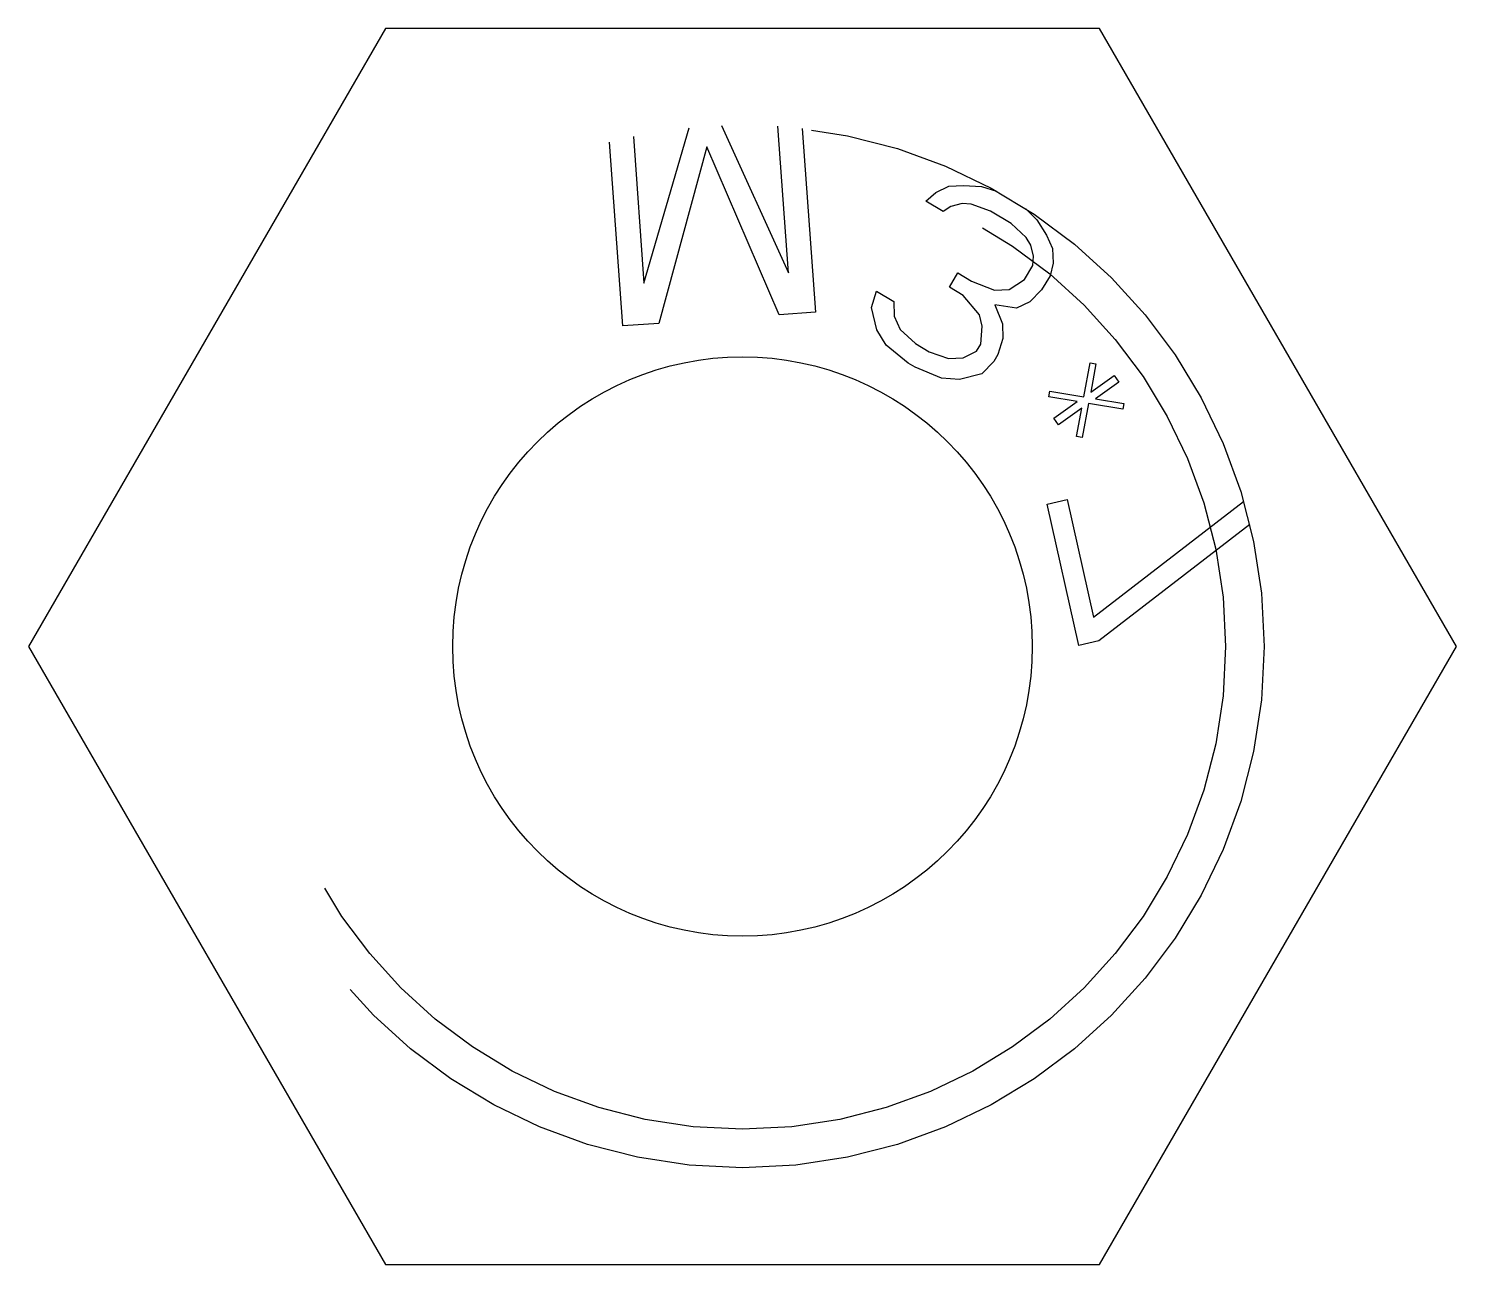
# Model space of a CAD drawing. Header units: millimetres. Extents: x 0 to 1189, y 25 to 866.
# Drawn here: x 772.79 to 780.18, y 493.77 to 500.17 of the extents above; entities that cross this region are included whole.
import ezdxf

# ---------------------------------------------------------------- set-up
doc = ezdxf.new("R2010")
doc.units = ezdxf.units.MM
doc.header["$LTSCALE"] = 65.395
doc.linetypes.add('HIDDEN', pattern=[0.2, 0.1, -0.1])
doc.layers.get('0').update_dxf_attribs({"linetype": 'CONTINUOUS'})
doc.layers.add('02___PRT_ALL_AXES', color=7, linetype='CONTINUOUS')
doc.layers.add('DEFAULT_2', color=8, linetype='HIDDEN')

msp = doc.modelspace()

# ---------------------------------------------------------------- linework, layer by layer
at = {"color": 7, "linetype": 'Continuous'}
for p, q in [((774.6337, 500.1664), (772.7861, 496.9664)), ((778.3287, 500.1664), (774.6337, 500.1664)), ((780.1762, 496.9664), (778.3287, 500.1664)), ((772.7861, 496.9664), (774.6337, 493.7664)), ((778.3287, 493.7664), (780.1762, 496.9664)), ((774.6337, 493.7664), (778.3287, 493.7664))]:
    msp.add_line(p, q, dxfattribs=at)
at = {"color": 3, "linetype": 'Continuous'}
msp.add_circle((776.4812, 496.9664), 1.5, dxfattribs=at)
at = {"layer": '02___PRT_ALL_AXES', "color": 7, "linetype": 'Continuous'}
msp.add_circle((776.4812, 496.9664), 1.5, dxfattribs=at)
at = {"layer": 'DEFAULT_2', "color": 8, "linetype": 'HIDDEN'}
for p, q in [((775.9708, 498.8476), (776.2052, 499.6522)), ((776.3724, 499.6642), (776.7188, 498.901)), ((776.7188, 498.901), (776.6646, 499.6602)), ((776.7907, 499.6486), (776.8587, 498.6977)), ((775.8612, 498.6264), (775.7933, 499.5773)), ((775.9165, 499.6067), (775.9708, 498.8476)), ((776.2963, 499.5534), (776.0483, 498.6398)), ((776.6717, 498.6843), (776.2963, 499.5534)), ((777.4813, 499.3169), (777.5499, 499.3502)), ((777.5499, 499.3502), (777.6254, 499.3544)), ((777.6254, 499.3544), (777.7188, 499.3479)), ((777.4306, 499.273), (777.4813, 499.3169)), ((777.7188, 499.3479), (777.7954, 499.3249)), ((777.5198, 499.2193), (777.4306, 499.273)), ((777.5596, 499.245), (777.5198, 499.2193)), ((777.6173, 499.26), (777.5596, 499.245)), ((777.6639, 499.2568), (777.6173, 499.26)), ((777.7642, 499.2213), (777.6639, 499.2568)), ((777.8713, 499.1569), (777.7642, 499.2213)), ((777.9481, 499.2331), (778.0044, 499.1762)), ((777.9496, 499.085), (777.8713, 499.1569)), ((778.0044, 499.1762), (778.0539, 499.0968)), ((777.9743, 499.0453), (777.9496, 499.085)), ((778.0539, 499.0968), (778.0855, 499.0281)), ((777.9881, 498.9873), (777.9743, 499.0453)), ((777.984, 498.9401), (777.9881, 498.9873)), ((778.0855, 499.0281), (778.0884, 498.9519)), ((777.9402, 498.8672), (777.984, 498.9401)), ((778.0884, 498.9519), (778.0733, 498.8865)), ((777.5518, 498.8277), (777.5956, 498.9006)), ((777.5956, 498.9006), (777.667, 498.8577)), ((777.667, 498.8577), (777.7851, 498.8115)), ((777.8606, 498.8157), (777.9402, 498.8672)), ((778.0733, 498.8865), (778.0295, 498.8135)), ((777.1483, 498.7227), (777.1743, 498.8064)), ((777.1743, 498.8064), (777.2636, 498.7527)), ((777.6232, 498.7847), (777.5518, 498.8277)), ((777.7084, 498.6838), (777.6232, 498.7847)), ((777.7851, 498.8115), (777.8606, 498.8157)), ((778.0295, 498.8135), (777.9677, 498.7513)), ((776.8587, 498.6977), (776.6717, 498.6843)), ((777.1759, 498.6068), (777.1483, 498.7227)), ((777.2636, 498.7527), (777.2664, 498.6765)), ((777.7222, 498.6259), (777.7084, 498.6838)), ((777.7879, 498.7353), (777.8265, 498.6377)), ((777.8991, 498.7181), (777.7879, 498.7353)), ((777.9677, 498.7513), (777.8991, 498.7181)), ((776.0483, 498.6398), (775.8612, 498.6264)), ((777.2664, 498.6765), (777.298, 498.6078)), ((777.714, 498.5315), (777.7222, 498.6259)), ((777.8265, 498.6377), (777.8293, 498.5615)), ((777.2254, 498.5274), (777.1759, 498.6068)), ((777.298, 498.6078), (777.3763, 498.5359)), ((777.3763, 498.5359), (777.4478, 498.493)), ((777.8293, 498.5615), (777.8033, 498.4778)), ((777.3394, 498.434), (777.2254, 498.5274)), ((777.4478, 498.493), (777.548, 498.4575)), ((777.548, 498.4575), (777.6235, 498.4618)), ((777.6235, 498.4618), (777.6921, 498.495)), ((777.6921, 498.495), (777.714, 498.5315)), ((777.8033, 498.4778), (777.7814, 498.4414)), ((777.3751, 498.4126), (777.3394, 498.434)), ((777.511, 498.3556), (777.3751, 498.4126)), ((777.7814, 498.4414), (777.7196, 498.3792)), ((778.2486, 498.2592), (778.2814, 498.4348)), ((778.2814, 498.4348), (778.3107, 498.43)), ((778.3107, 498.43), (778.2835, 498.2836)), ((777.6044, 498.3492), (777.511, 498.3556)), ((777.7196, 498.3792), (777.6044, 498.3492)), ((778.2835, 498.2836), (778.4054, 498.3692)), ((778.4293, 498.335), (778.3074, 498.2495)), ((778.4054, 498.3692), (778.4293, 498.335)), ((778.0669, 498.259), (778.0723, 498.2882)), ((778.2138, 498.2348), (778.0669, 498.259)), ((778.0723, 498.2882), (778.2486, 498.2592)), ((778.3074, 498.2495), (778.4543, 498.2253)), ((778.0918, 498.1492), (778.2138, 498.2348)), ((778.2377, 498.2007), (778.1158, 498.1151)), ((778.2104, 498.0543), (778.2377, 498.2007)), ((778.2725, 498.2251), (778.2398, 498.0494)), ((778.4488, 498.196), (778.2725, 498.2251)), ((778.4543, 498.2253), (778.4488, 498.196)), ((778.1158, 498.1151), (778.0918, 498.1492)), ((778.2398, 498.0494), (778.2104, 498.0543)), ((778.0579, 497.7043), (778.1617, 497.7276)), ((778.1617, 497.7276), (778.2985, 497.1177)), ((778.222, 496.9724), (778.0579, 497.7043)), ((778.2985, 497.1177), (779.0749, 497.7164)), ((779.1064, 497.5976), (778.3258, 496.9957)), ((778.3258, 496.9957), (778.222, 496.9724))]:
    msp.add_line(p, q, dxfattribs=at)
for radius in [2.7, 2.5]:
    msp.add_circle((776.4812, 496.9664), radius, dxfattribs=at)

doc.saveas('drawing.dxf')
